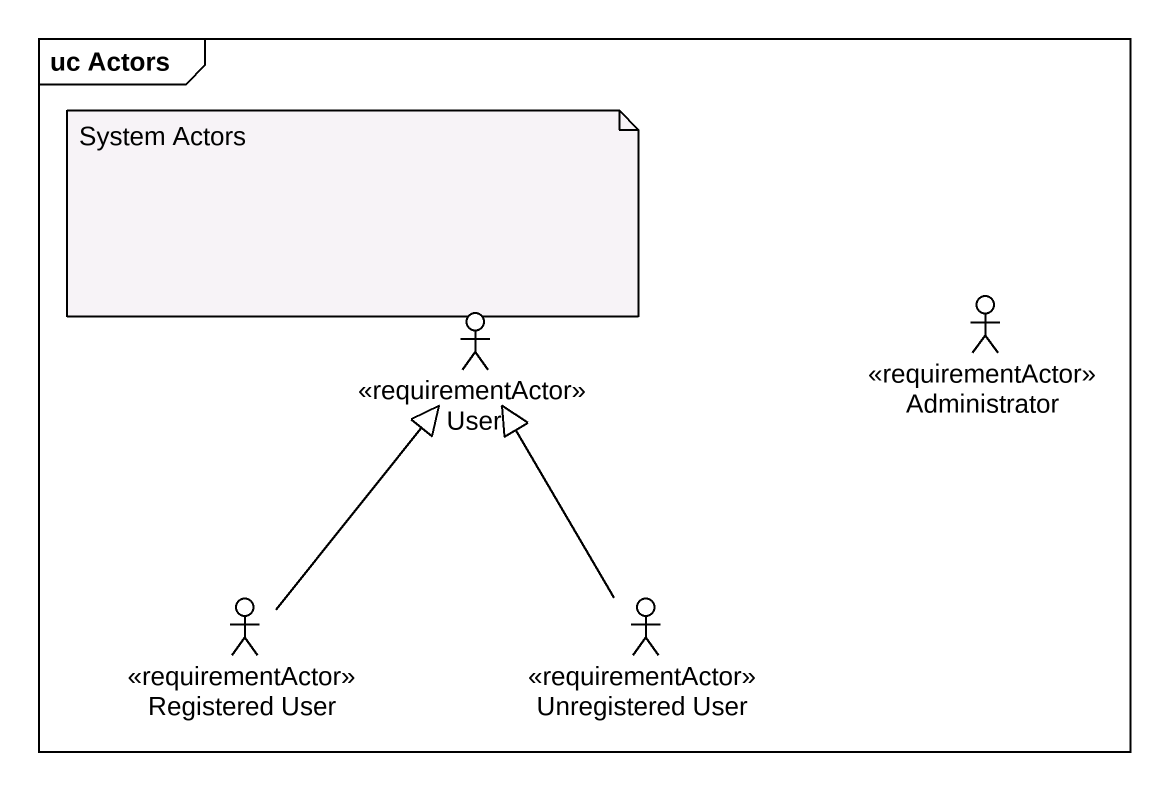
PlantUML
@startuml
mainframe uc Actors
actor User <<requirementActor>>
actor Administrator <<requirementActor>>
actor "Registered User" as Registered_User <<requirementActor>>
actor "Unregistered User" as Unregistered_User <<requirementActor>>
Registered_User -up-|> User
Unregistered_User -up-|> User
note as N1
  System Actors
end note
@enduml
